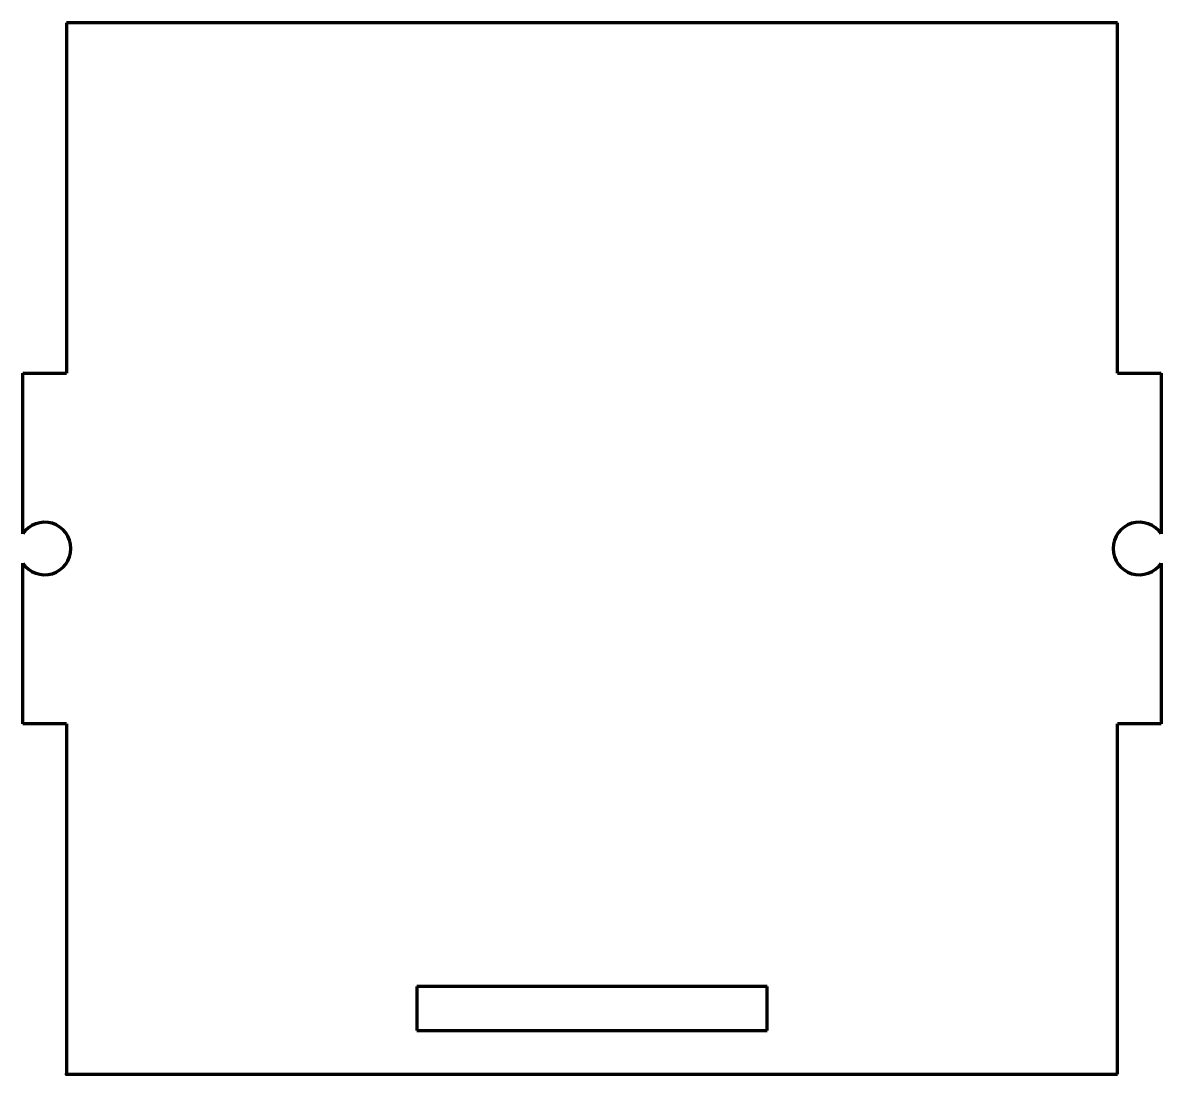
# Model space of a CAD drawing. Header units: inches. Extents: x -0.12 to 3.12, y 0 to 3.
import ezdxf

# ---------------------------------------------------------------- set-up
doc = ezdxf.new("R2010")
doc.units = ezdxf.units.IN
doc.header["$MEASUREMENT"] = 0
doc.layers.add('1', color=7, linetype='Continuous', true_color=0xffffff)
doc.layers.add('61', color=7, linetype='Continuous', true_color=0xffffff)

msp = doc.modelspace()

# ---------------------------------------------------------------- linework, layer by layer
at = {"layer": '1', "color": 163, "linetype": 'Continuous', "lineweight": 70}
for p, q in [((3, 3), (0, 3)), ((0, 3), (0, 2)), ((3, 2), (3, 3)), ((-0.125, 2), (0, 2)), ((-0.125, 1.541458), (-0.125, 2)), ((3, 2), (3.125, 2)), ((3.125, 2), (3.125, 1.541458)), ((-0.125, 1), (-0.125, 1.458542)), ((3.125, 1.458542), (3.125, 1)), ((0, 1), (-0.125, 1)), ((0, 1), (0, 0)), ((3, 0), (3, 1)), ((3.125, 1), (3, 1)), ((2, 0.25), (1, 0.25)), ((1, 0.25), (1, 0.125)), ((2, 0.125), (2, 0.25)), ((1, 0.125), (2, 0.125)), ((0, 0), (3, 0))]:
    msp.add_line(p, q, dxfattribs=at)
for centre, start, end in [((-0.0625, 1.5), 213.55731, 146.44269), ((3.0625, 1.5), 33.55731, 326.44269)]:
    msp.add_arc(centre, 0.075, start, end, dxfattribs=at)
at = {"layer": '61', "color": 23, "linetype": 'Continuous', "lineweight": 70}
msp.add_point((0, 0), dxfattribs=at)

doc.saveas('drawing.dxf')
